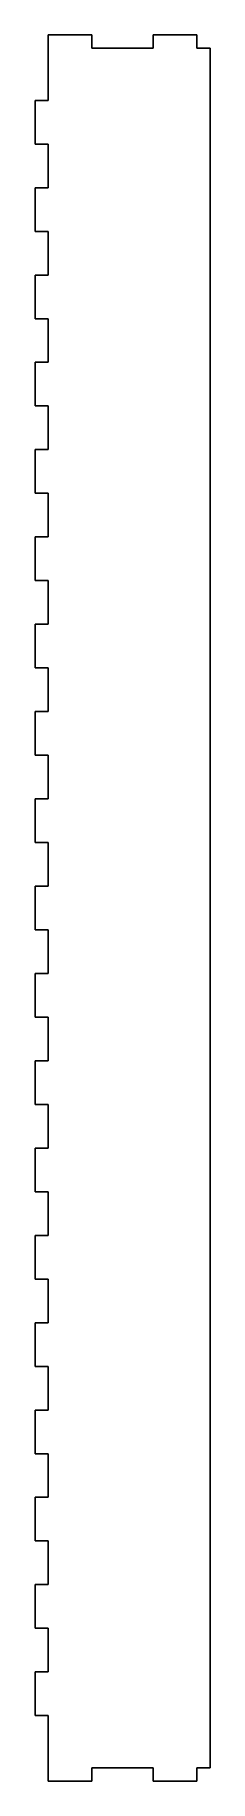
# Model space of a CAD drawing. Header units: millimetres. Extents: x 0 to 40, y -3 to 397.
import ezdxf

# ---------------------------------------------------------------- set-up
doc = ezdxf.new("R2010")
doc.units = ezdxf.units.MM
doc.layers.add('LinearPattern002', color=7, linetype='CONTINUOUS')

msp = doc.modelspace()

# ---------------------------------------------------------------- linework, layer by layer
at = {"layer": 'LinearPattern002'}
for p, q in [((3, 382), (3, 397)), ((3, 397), (13, 397)), ((3, 382, 3), (3, 397, 3)), ((3, 397, 3), (13, 397, 3)), ((3, 397), (3, 397, 3)), ((3, 382), (3, 397)), ((3, 382, 3), (3, 397, 3)), ((3, 397), (3, 397, 3)), ((3, 397), (13, 397)), ((3, 397, 3), (13, 397, 3)), ((13, 397), (13, 394)), ((13, 397, 3), (13, 394, 3)), ((13, 397), (13, 397, 3)), ((13, 397), (13, 397, 3)), ((13, 397), (13, 394)), ((13, 397, 3), (13, 394, 3)), ((27, 394), (27, 397)), ((27, 397), (37, 397)), ((27, 394, 3), (27, 397, 3)), ((27, 397, 3), (37, 397, 3)), ((27, 397), (27, 397, 3)), ((27, 394), (27, 397)), ((27, 394, 3), (27, 397, 3)), ((27, 397), (27, 397, 3)), ((27, 397), (37, 397)), ((27, 397, 3), (37, 397, 3)), ((37, 397), (37, 394)), ((37, 397, 3), (37, 394, 3)), ((37, 397), (37, 397, 3)), ((37, 397), (37, 397, 3)), ((37, 397), (37, 394)), ((37, 397, 3), (37, 394, 3)), ((13, 394), (27, 394)), ((13, 394, 3), (27, 394, 3)), ((13, 394), (13, 394, 3)), ((13, 394), (13, 394, 3)), ((13, 394), (27, 394)), ((13, 394, 3), (27, 394, 3)), ((27, 394), (27, 394, 3)), ((27, 394), (27, 394, 3)), ((37, 394), (40, 394)), ((37, 394, 3), (40, 394, 3)), ((37, 394), (37, 394, 3)), ((37, 394), (37, 394, 3)), ((37, 394), (40, 394)), ((37, 394, 3), (40, 394, 3)), ((40, 394), (40, 0)), ((40, 394, 3), (40, 0, 3)), ((40, 394), (40, 394, 3)), ((40, 394), (40, 394, 3)), ((40, 394), (40, 0)), ((40, 394, 3), (40, 0, 3)), ((0, 372), (0, 382)), ((0, 382), (3, 382)), ((0, 372, 3), (0, 382, 3)), ((0, 382, 3), (3, 382, 3)), ((0, 372), (0, 382)), ((0, 382), (0, 382, 3)), ((0, 372, 3), (0, 382, 3)), ((0, 382), (0, 382, 3)), ((0, 382), (3, 382)), ((0, 382, 3), (3, 382, 3)), ((3, 382), (3, 382, 3)), ((3, 382), (3, 382, 3)), ((0, 372), (3, 372)), ((0, 372, 3), (3, 372, 3)), ((0, 372), (3, 372)), ((0, 372, 3), (3, 372, 3)), ((0, 372), (0, 372, 3)), ((0, 372), (0, 372, 3)), ((3, 372), (3, 362)), ((3, 372, 3), (3, 362, 3)), ((3, 372), (3, 362)), ((3, 372, 3), (3, 362, 3)), ((3, 372), (3, 372, 3)), ((3, 372), (3, 372, 3)), ((0, 352), (0, 362)), ((3, 362), (0, 362)), ((0, 352, 3), (0, 362, 3)), ((3, 362, 3), (0, 362, 3)), ((0, 352), (0, 362)), ((0, 362), (0, 362, 3)), ((0, 352, 3), (0, 362, 3)), ((3, 362), (0, 362)), ((0, 362), (0, 362, 3)), ((3, 362, 3), (0, 362, 3)), ((3, 362), (3, 362, 3)), ((3, 362), (3, 362, 3)), ((0, 352), (3, 352)), ((0, 352, 3), (3, 352, 3)), ((0, 352), (3, 352)), ((0, 352, 3), (3, 352, 3)), ((0, 352), (0, 352, 3)), ((0, 352), (0, 352, 3)), ((3, 352), (3, 342)), ((3, 352, 3), (3, 342, 3)), ((3, 352), (3, 342)), ((3, 352, 3), (3, 342, 3)), ((3, 352), (3, 352, 3)), ((3, 352), (3, 352, 3)), ((0, 332), (0, 342)), ((3, 342), (0, 342)), ((0, 332, 3), (0, 342, 3)), ((3, 342, 3), (0, 342, 3)), ((0, 332), (0, 342)), ((0, 342), (0, 342, 3)), ((0, 332, 3), (0, 342, 3)), ((3, 342), (0, 342)), ((0, 342), (0, 342, 3)), ((3, 342, 3), (0, 342, 3)), ((3, 342), (3, 342, 3)), ((3, 342), (3, 342, 3)), ((0, 332), (3, 332)), ((0, 332, 3), (3, 332, 3)), ((0, 332), (3, 332)), ((0, 332, 3), (3, 332, 3)), ((0, 332), (0, 332, 3)), ((0, 332), (0, 332, 3)), ((3, 332), (3, 322)), ((3, 332, 3), (3, 322, 3)), ((3, 332), (3, 322)), ((3, 332, 3), (3, 322, 3)), ((3, 332), (3, 332, 3)), ((3, 332), (3, 332, 3)), ((0, 312), (0, 322)), ((3, 322), (0, 322)), ((0, 312, 3), (0, 322, 3)), ((3, 322, 3), (0, 322, 3)), ((0, 312), (0, 322)), ((0, 322), (0, 322, 3)), ((0, 312, 3), (0, 322, 3)), ((3, 322), (0, 322)), ((0, 322), (0, 322, 3)), ((3, 322, 3), (0, 322, 3)), ((3, 322), (3, 322, 3)), ((3, 322), (3, 322, 3)), ((0, 312), (3, 312)), ((0, 312, 3), (3, 312, 3)), ((0, 312), (3, 312)), ((0, 312, 3), (3, 312, 3)), ((0, 312), (0, 312, 3)), ((0, 312), (0, 312, 3)), ((3, 312), (3, 302)), ((3, 312, 3), (3, 302, 3)), ((3, 312), (3, 302)), ((3, 312, 3), (3, 302, 3)), ((3, 312), (3, 312, 3)), ((3, 312), (3, 312, 3)), ((0, 292), (0, 302)), ((3, 302), (0, 302)), ((0, 292, 3), (0, 302, 3)), ((3, 302, 3), (0, 302, 3)), ((0, 292), (0, 302)), ((0, 302), (0, 302, 3)), ((0, 292, 3), (0, 302, 3)), ((3, 302), (0, 302)), ((0, 302), (0, 302, 3)), ((3, 302, 3), (0, 302, 3)), ((3, 302), (3, 302, 3)), ((3, 302), (3, 302, 3)), ((0, 292), (3, 292)), ((0, 292, 3), (3, 292, 3)), ((0, 292), (3, 292)), ((0, 292, 3), (3, 292, 3)), ((0, 292), (0, 292, 3)), ((0, 292), (0, 292, 3)), ((3, 292), (3, 282)), ((3, 292, 3), (3, 282, 3)), ((3, 292), (3, 282)), ((3, 292, 3), (3, 282, 3)), ((3, 292), (3, 292, 3)), ((3, 292), (3, 292, 3)), ((0, 272), (0, 282)), ((3, 282), (0, 282)), ((0, 272, 3), (0, 282, 3)), ((3, 282, 3), (0, 282, 3)), ((0, 272), (0, 282)), ((0, 282), (0, 282, 3)), ((0, 272, 3), (0, 282, 3)), ((3, 282), (0, 282)), ((0, 282), (0, 282, 3)), ((3, 282, 3), (0, 282, 3)), ((3, 282), (3, 282, 3)), ((3, 282), (3, 282, 3)), ((0, 272), (3, 272)), ((0, 272, 3), (3, 272, 3)), ((0, 272), (3, 272)), ((0, 272, 3), (3, 272, 3)), ((0, 272), (0, 272, 3)), ((0, 272), (0, 272, 3)), ((3, 272), (3, 262)), ((3, 272, 3), (3, 262, 3)), ((3, 272), (3, 262)), ((3, 272, 3), (3, 262, 3)), ((3, 272), (3, 272, 3)), ((3, 272), (3, 272, 3)), ((0, 252), (0, 262)), ((3, 262), (0, 262)), ((0, 252, 3), (0, 262, 3)), ((3, 262, 3), (0, 262, 3)), ((0, 252), (0, 262)), ((0, 262), (0, 262, 3)), ((0, 252, 3), (0, 262, 3)), ((3, 262), (0, 262)), ((0, 262), (0, 262, 3)), ((3, 262, 3), (0, 262, 3)), ((3, 262), (3, 262, 3)), ((3, 262), (3, 262, 3)), ((0, 252), (3, 252)), ((0, 252, 3), (3, 252, 3)), ((0, 252), (3, 252)), ((0, 252, 3), (3, 252, 3)), ((0, 252), (0, 252, 3)), ((0, 252), (0, 252, 3)), ((3, 252), (3, 242)), ((3, 252, 3), (3, 242, 3)), ((3, 252), (3, 242)), ((3, 252, 3), (3, 242, 3)), ((3, 252), (3, 252, 3)), ((3, 252), (3, 252, 3)), ((0, 232), (0, 242)), ((3, 242), (0, 242)), ((0, 232, 3), (0, 242, 3)), ((3, 242, 3), (0, 242, 3)), ((0, 232), (0, 242)), ((0, 242), (0, 242, 3)), ((0, 232, 3), (0, 242, 3)), ((3, 242), (0, 242)), ((0, 242), (0, 242, 3)), ((3, 242, 3), (0, 242, 3)), ((3, 242), (3, 242, 3)), ((3, 242), (3, 242, 3)), ((0, 232), (3, 232)), ((0, 232, 3), (3, 232, 3)), ((0, 232), (3, 232)), ((0, 232, 3), (3, 232, 3)), ((0, 232), (0, 232, 3)), ((0, 232), (0, 232, 3)), ((3, 232), (3, 222)), ((3, 232, 3), (3, 222, 3)), ((3, 232), (3, 222)), ((3, 232, 3), (3, 222, 3)), ((3, 232), (3, 232, 3)), ((3, 232), (3, 232, 3)), ((0, 212), (0, 222)), ((3, 222), (0, 222)), ((0, 212, 3), (0, 222, 3)), ((3, 222, 3), (0, 222, 3)), ((0, 212), (0, 222)), ((0, 222), (0, 222, 3)), ((0, 212, 3), (0, 222, 3)), ((3, 222), (0, 222)), ((0, 222), (0, 222, 3)), ((3, 222, 3), (0, 222, 3)), ((3, 222), (3, 222, 3)), ((3, 222), (3, 222, 3)), ((0, 212), (3, 212)), ((0, 212, 3), (3, 212, 3)), ((0, 212), (3, 212)), ((0, 212, 3), (3, 212, 3)), ((0, 212), (0, 212, 3)), ((0, 212), (0, 212, 3)), ((3, 212), (3, 202)), ((3, 212, 3), (3, 202, 3)), ((3, 212), (3, 202)), ((3, 212, 3), (3, 202, 3)), ((3, 212), (3, 212, 3)), ((3, 212), (3, 212, 3)), ((0, 192), (0, 202)), ((3, 202), (0, 202)), ((0, 192, 3), (0, 202, 3)), ((3, 202, 3), (0, 202, 3)), ((0, 192), (0, 202)), ((0, 202), (0, 202, 3)), ((0, 192, 3), (0, 202, 3)), ((3, 202), (0, 202)), ((0, 202), (0, 202, 3)), ((3, 202, 3), (0, 202, 3)), ((3, 202), (3, 202, 3)), ((3, 202), (3, 202, 3)), ((0, 192), (3, 192)), ((0, 192, 3), (3, 192, 3)), ((0, 192), (3, 192)), ((0, 192, 3), (3, 192, 3)), ((0, 192), (0, 192, 3)), ((0, 192), (0, 192, 3)), ((3, 192), (3, 182)), ((3, 192, 3), (3, 182, 3)), ((3, 192), (3, 182)), ((3, 192, 3), (3, 182, 3)), ((3, 192), (3, 192, 3)), ((3, 192), (3, 192, 3)), ((0, 172), (0, 182)), ((3, 182), (0, 182)), ((0, 172, 3), (0, 182, 3)), ((3, 182, 3), (0, 182, 3)), ((0, 172), (0, 182)), ((0, 182), (0, 182, 3)), ((0, 172, 3), (0, 182, 3)), ((3, 182), (0, 182)), ((0, 182), (0, 182, 3)), ((3, 182, 3), (0, 182, 3)), ((3, 182), (3, 182, 3)), ((3, 182), (3, 182, 3)), ((0, 172), (3, 172)), ((0, 172, 3), (3, 172, 3)), ((0, 172), (3, 172)), ((0, 172, 3), (3, 172, 3)), ((0, 172), (0, 172, 3)), ((0, 172), (0, 172, 3)), ((3, 172), (3, 162)), ((3, 172, 3), (3, 162, 3)), ((3, 172), (3, 162)), ((3, 172, 3), (3, 162, 3)), ((3, 172), (3, 172, 3)), ((3, 172), (3, 172, 3)), ((0, 152), (0, 162)), ((3, 162), (0, 162)), ((0, 152, 3), (0, 162, 3)), ((3, 162, 3), (0, 162, 3)), ((0, 152), (0, 162)), ((0, 162), (0, 162, 3)), ((0, 152, 3), (0, 162, 3)), ((3, 162), (0, 162)), ((0, 162), (0, 162, 3)), ((3, 162, 3), (0, 162, 3)), ((3, 162), (3, 162, 3)), ((3, 162), (3, 162, 3)), ((0, 152), (3, 152)), ((0, 152, 3), (3, 152, 3)), ((0, 152), (3, 152)), ((0, 152, 3), (3, 152, 3)), ((0, 152), (0, 152, 3)), ((0, 152), (0, 152, 3)), ((3, 152), (3, 142)), ((3, 152, 3), (3, 142, 3)), ((3, 152), (3, 142)), ((3, 152, 3), (3, 142, 3)), ((3, 152), (3, 152, 3)), ((3, 152), (3, 152, 3)), ((0, 132), (0, 142)), ((3, 142), (0, 142)), ((0, 132, 3), (0, 142, 3)), ((3, 142, 3), (0, 142, 3)), ((0, 132), (0, 142)), ((0, 142), (0, 142, 3)), ((0, 132, 3), (0, 142, 3)), ((3, 142), (0, 142)), ((0, 142), (0, 142, 3)), ((3, 142, 3), (0, 142, 3)), ((3, 142), (3, 142, 3)), ((3, 142), (3, 142, 3)), ((0, 132), (3, 132)), ((0, 132, 3), (3, 132, 3)), ((0, 132), (3, 132)), ((0, 132, 3), (3, 132, 3)), ((0, 132), (0, 132, 3)), ((0, 132), (0, 132, 3)), ((3, 132), (3, 122)), ((3, 132, 3), (3, 122, 3)), ((3, 132), (3, 122)), ((3, 132, 3), (3, 122, 3)), ((3, 132), (3, 132, 3)), ((3, 132), (3, 132, 3)), ((0, 112), (0, 122)), ((3, 122), (0, 122)), ((0, 112, 3), (0, 122, 3)), ((3, 122, 3), (0, 122, 3)), ((0, 112), (0, 122)), ((0, 122), (0, 122, 3)), ((0, 112, 3), (0, 122, 3)), ((3, 122), (0, 122)), ((0, 122), (0, 122, 3)), ((3, 122, 3), (0, 122, 3)), ((3, 122), (3, 122, 3)), ((3, 122), (3, 122, 3)), ((0, 112), (3, 112)), ((0, 112, 3), (3, 112, 3)), ((0, 112), (3, 112)), ((0, 112, 3), (3, 112, 3)), ((0, 112), (0, 112, 3)), ((0, 112), (0, 112, 3)), ((3, 112), (3, 102)), ((3, 112, 3), (3, 102, 3)), ((3, 112), (3, 102)), ((3, 112, 3), (3, 102, 3)), ((3, 112), (3, 112, 3)), ((3, 112), (3, 112, 3)), ((0, 92), (0, 102)), ((3, 102), (0, 102)), ((0, 92, 3), (0, 102, 3)), ((3, 102, 3), (0, 102, 3)), ((0, 92), (0, 102)), ((0, 102), (0, 102, 3)), ((0, 92, 3), (0, 102, 3)), ((3, 102), (0, 102)), ((0, 102), (0, 102, 3)), ((3, 102, 3), (0, 102, 3)), ((3, 102), (3, 102, 3)), ((3, 102), (3, 102, 3)), ((0, 92), (3, 92)), ((0, 92, 3), (3, 92, 3)), ((0, 92), (3, 92)), ((0, 92, 3), (3, 92, 3)), ((0, 92), (0, 92, 3)), ((0, 92), (0, 92, 3)), ((3, 92), (3, 82)), ((3, 92, 3), (3, 82, 3)), ((3, 92), (3, 82)), ((3, 92, 3), (3, 82, 3)), ((3, 92), (3, 92, 3)), ((3, 92), (3, 92, 3)), ((0, 72), (0, 82)), ((3, 82), (0, 82)), ((0, 72, 3), (0, 82, 3)), ((3, 82, 3), (0, 82, 3)), ((0, 72), (0, 82)), ((0, 82), (0, 82, 3)), ((0, 72, 3), (0, 82, 3)), ((3, 82), (0, 82)), ((0, 82), (0, 82, 3)), ((3, 82, 3), (0, 82, 3)), ((3, 82), (3, 82, 3)), ((3, 82), (3, 82, 3)), ((0, 72), (3, 72)), ((0, 72, 3), (3, 72, 3)), ((0, 72), (3, 72)), ((0, 72, 3), (3, 72, 3)), ((0, 72), (0, 72, 3)), ((0, 72), (0, 72, 3)), ((3, 72), (3, 62)), ((3, 72, 3), (3, 62, 3)), ((3, 72), (3, 62)), ((3, 72, 3), (3, 62, 3)), ((3, 72), (3, 72, 3)), ((3, 72), (3, 72, 3)), ((0, 52), (0, 62)), ((3, 62), (0, 62)), ((0, 52, 3), (0, 62, 3)), ((3, 62, 3), (0, 62, 3)), ((0, 52), (0, 62)), ((0, 62), (0, 62, 3)), ((0, 52, 3), (0, 62, 3)), ((3, 62), (0, 62)), ((0, 62), (0, 62, 3)), ((3, 62, 3), (0, 62, 3)), ((3, 62), (3, 62, 3)), ((3, 62), (3, 62, 3)), ((0, 52), (3, 52)), ((0, 52, 3), (3, 52, 3)), ((0, 52), (3, 52)), ((0, 52, 3), (3, 52, 3)), ((0, 52), (0, 52, 3)), ((0, 52), (0, 52, 3)), ((3, 52), (3, 42)), ((3, 52, 3), (3, 42, 3)), ((3, 52), (3, 42)), ((3, 52, 3), (3, 42, 3)), ((3, 52), (3, 52, 3)), ((3, 52), (3, 52, 3)), ((0, 32), (0, 42)), ((3, 42), (0, 42)), ((0, 32, 3), (0, 42, 3)), ((3, 42, 3), (0, 42, 3)), ((0, 32), (0, 42)), ((0, 42), (0, 42, 3)), ((0, 32, 3), (0, 42, 3)), ((3, 42), (0, 42)), ((0, 42), (0, 42, 3)), ((3, 42, 3), (0, 42, 3)), ((3, 42), (3, 42, 3)), ((3, 42), (3, 42, 3)), ((0, 32), (3, 32)), ((0, 32, 3), (3, 32, 3)), ((0, 32), (3, 32)), ((0, 32, 3), (3, 32, 3)), ((0, 32), (0, 32, 3)), ((0, 32), (0, 32, 3)), ((3, 32), (3, 22)), ((3, 32, 3), (3, 22, 3)), ((3, 32), (3, 22)), ((3, 32, 3), (3, 22, 3)), ((3, 32), (3, 32, 3)), ((3, 32), (3, 32, 3)), ((0, 12), (0, 22)), ((0, 22), (0, 22, 3)), ((0, 12, 3), (0, 22, 3)), ((0, 12), (0, 22)), ((3, 22), (0, 22)), ((3, 22), (0, 22)), ((0, 22), (0, 22, 3)), ((3, 22, 3), (0, 22, 3)), ((0, 12, 3), (0, 22, 3)), ((3, 22, 3), (0, 22, 3)), ((3, 22), (3, 22, 3)), ((3, 22), (3, 22, 3)), ((0, 12), (0, 12, 3)), ((0, 12), (3, 12)), ((0, 12, 3), (3, 12, 3)), ((0, 12), (0, 12, 3)), ((0, 12), (3, 12)), ((0, 12, 3), (3, 12, 3)), ((3, -3), (3, 12)), ((3, -3, 3), (3, 12, 3)), ((3, 12), (3, 12, 3)), ((3, -3, 3), (3, 12, 3)), ((3, 12), (3, 12, 3)), ((3, -3), (3, 12)), ((13, 0), (27, 0)), ((13, -3), (13, 0)), ((13, 0, 3), (27, 0, 3)), ((13, -3, 3), (13, 0, 3)), ((13, 0), (13, 0, 3)), ((13, 0), (27, 0)), ((13, 0, 3), (27, 0, 3)), ((13, 0), (13, 0, 3)), ((13, -3), (13, 0)), ((13, -3, 3), (13, 0, 3)), ((27, 0), (27, -3)), ((27, 0, 3), (27, -3, 3)), ((27, 0), (27, 0, 3)), ((27, 0), (27, -3)), ((27, 0, 3), (27, -3, 3)), ((27, 0), (27, 0, 3)), ((40, 0), (37, 0)), ((37, 0), (37, -3)), ((40, 0, 3), (37, 0, 3)), ((37, 0, 3), (37, -3, 3)), ((37, 0), (37, 0, 3)), ((40, 0), (37, 0)), ((40, 0, 3), (37, 0, 3)), ((37, 0), (37, 0, 3)), ((37, 0), (37, -3)), ((37, 0, 3), (37, -3, 3)), ((40, 0), (40, 0, 3)), ((40, 0), (40, 0, 3)), ((3, -3), (13, -3)), ((3, -3, 3), (13, -3, 3)), ((3, -3), (3, -3, 3)), ((3, -3), (13, -3)), ((3, -3, 3), (13, -3, 3)), ((3, -3), (3, -3, 3)), ((13, -3), (13, -3, 3)), ((13, -3), (13, -3, 3)), ((27, -3), (37, -3)), ((27, -3, 3), (37, -3, 3)), ((27, -3), (27, -3, 3)), ((27, -3), (37, -3)), ((27, -3, 3), (37, -3, 3)), ((27, -3), (27, -3, 3)), ((37, -3), (37, -3, 3)), ((37, -3), (37, -3, 3))]:
    msp.add_line(p, q, dxfattribs=at)

doc.saveas('drawing.dxf')
